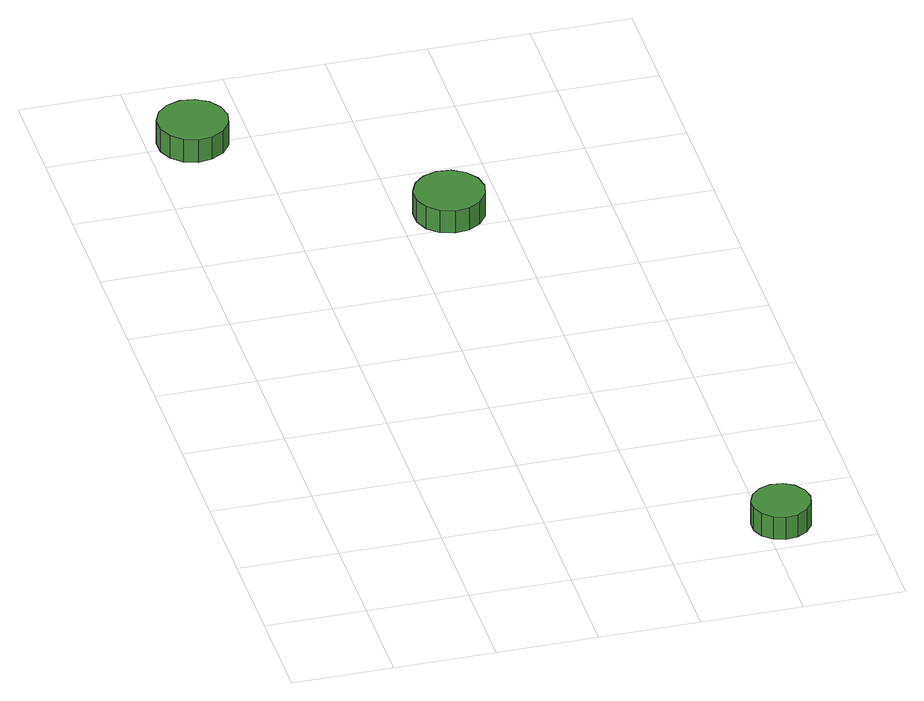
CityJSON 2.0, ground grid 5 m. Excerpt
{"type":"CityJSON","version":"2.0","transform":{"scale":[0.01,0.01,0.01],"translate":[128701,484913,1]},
"CityObjects":{
"tree1":{"type":"SolitaryVegetationObject","attributes":{"function":"something"},"geometry":[{"type":"MultiSurface","lod":"1","boundaries":[[[0,1,2,3,4,5,6,7,8,9,10,11,12,13,14]],[[15,16,17,18,19,20,21,22,23,24,25,26,27,28,29]],[[0,29,28,1]],[[1,28,27,2]],[[2,27,26,3]],[[3,26,25,4]],[[4,25,24,5]],[[5,24,23,6]],[[6,23,22,7]],[[7,22,21,8]],[[8,21,20,9]],[[9,20,19,10]],[[10,19,18,11]],[[11,18,17,12]],[[12,17,16,13]],[[13,16,15,14]],[[14,15,29,0]]]}]},
"tree2":{"type":"SolitaryVegetationObject","attributes":{"function":"something"},"geometry":[{"type":"MultiSurface","lod":"1","boundaries":[[[30,31,32,33,34,35,36,37,38,39,40,41,42,43,44]],[[45,46,47,48,49,50,51,52,53,54,55,56,57,58,59]],[[30,59,58,31]],[[31,58,57,32]],[[32,57,56,33]],[[33,56,55,34]],[[34,55,54,35]],[[35,54,53,36]],[[36,53,52,37]],[[37,52,51,38]],[[38,51,50,39]],[[39,50,49,40]],[[40,49,48,41]],[[41,48,47,42]],[[42,47,46,43]],[[43,46,45,44]],[[44,45,59,30]]]}]},
"tree3":{"type":"SolitaryVegetationObject","attributes":{"function":"something"},"geometry":[{"type":"MultiSurface","lod":"1","boundaries":[[[60,61,62,63,64,65,66,67,68,69,70,71,72,73,74]],[[75,76,77,78,79,80,81,82,83,84,85,86,87,88,89]],[[60,89,88,61]],[[61,88,87,62]],[[62,87,86,63]],[[63,86,85,64]],[[64,85,84,65]],[[65,84,83,66]],[[66,83,82,67]],[[67,82,81,68]],[[68,81,80,69]],[[69,80,79,70]],[[70,79,78,71]],[[71,78,77,72]],[[72,77,76,73]],[[73,76,75,74]],[[74,75,89,60]]]}]}
},
"vertices":[
[390,4001,177],[375,4071,177],[333,4129,177],[271,4165,177],[199,4173,177],[131,4150,177],[78,4102,177],[49,4037,177],[49,3965,177],[78,3899,177],[131,3851,177],[199,3829,177],[271,3837,177],[333,3872,177],[375,3931,177],[375,3931,50],[333,3872,50],[271,3837,50],[199,3829,50],[131,3851,50],[78,3899,50],[49,3965,50],[49,4037,50],[78,4102,50],[131,4150,50],[199,4173,50],[271,4165,50],[333,4129,50],[375,4071,50],[390,4001,50],
[2222,197,168],[2209,255,168],[2174,304,168],[2122,334,168],[2063,340,168],[2006,321,168],[1961,281,168],[1937,227,168],[1937,167,168],[1961,112,168],[2006,72,168],[2063,54,168],[2122,60,168],[2174,90,168],[2209,138,168],[2209,138,41],[2174,90,41],[2122,60,41],[2063,54,41],[2006,72,41],[1961,112,41],[1937,167,41],[1937,227,41],[1961,281,41],[2006,321,41],[2063,340,41],[2122,334,41],[2174,304,41],[2209,255,41],[2222,197,41],
[1414,3139,158],[1399,3209,158],[1357,3267,158],[1295,3303,158],[1224,3310,158],[1155,3288,158],[1102,3240,158],[1073,3175,158],[1073,3103,158],[1102,3037,158],[1155,2989,158],[1224,2967,158],[1295,2974,158],[1357,3010,158],[1399,3068,158],[1399,3068,31],[1357,3010,31],[1295,2974,31],[1224,2967,31],[1155,2989,31],[1102,3037,31],[1073,3103,31],[1073,3175,31],[1102,3240,31],[1155,3288,31],[1224,3310,31],[1295,3303,31],[1357,3267,31],[1399,3209,31],[1414,3139,31]
]}
